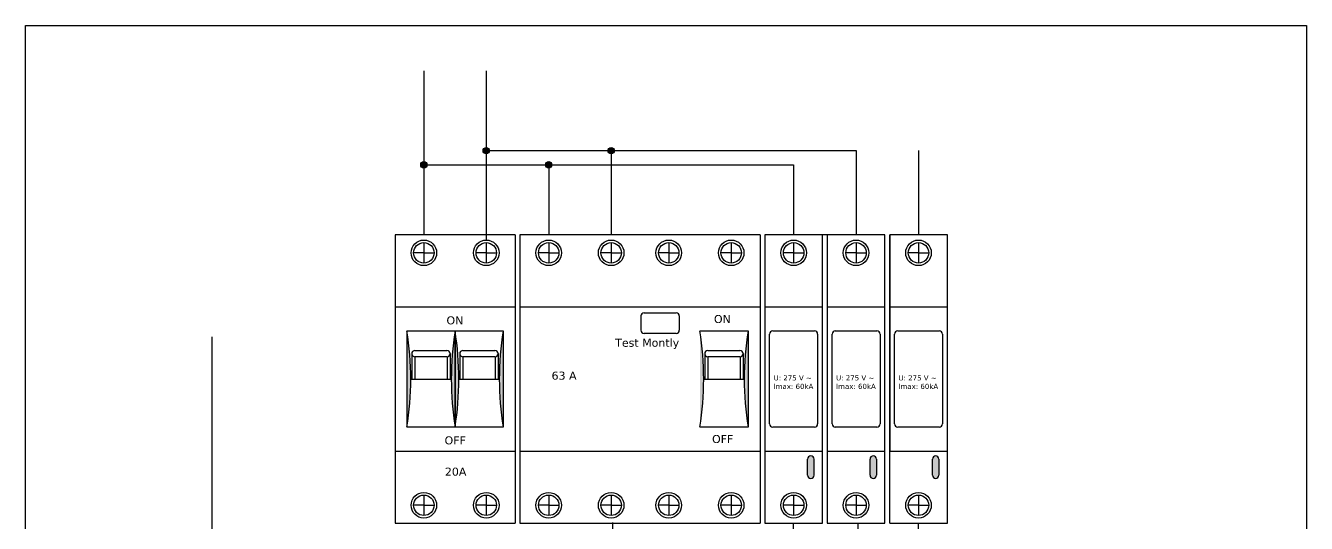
# Model space of a CAD drawing. Header units: millimetres. Extents: x -96513 to 442697, y -70111 to 173034.
# Drawn here: x 220062 to 240098, y -33981 to -26203 of the extents above; entities that cross this region are included whole.
import ezdxf

# ---------------------------------------------------------------- set-up
doc = ezdxf.new("R2010")
doc.units = ezdxf.units.MM
doc.linetypes.add('ACAD_ISO02W100', pattern=[15, 12, -3])
doc.layers.add('Dimens', color=30, linetype='Continuous')
doc.styles.get("Standard").update_dxf_attribs({"font": 'ROMANS'})

msp = doc.modelspace()

# ---------------------------------------------------------------- hatches: boundary and pattern name
at = {"true_color": 0x636466}
h = msp.add_hatch(color=251, dxfattribs=at)
h.dxf.hatch_style = 1
h.paths.add_polyline_path([(227218, -28157, 0.080977), (227221, -28173, -0.003732), (227316, -28142, 0.853398)])
h.paths.add_polyline_path([(227318, -28157, 0.079099), (227316, -28142, 0.003732), (227221, -28173, 0.850178)])
h = msp.add_hatch(color=251, dxfattribs=at)
h.dxf.hatch_style = 1
h.paths.add_polyline_path([(229172, -28157, 0.080977), (229174, -28173, -0.003732), (229269, -28142, 0.853398)])
h.paths.add_polyline_path([(229272, -28157, 0.079099), (229269, -28142, 0.003732), (229174, -28173, 0.850178)])
at = {"true_color": 0x991b1e}
h = msp.add_hatch(color=244, dxfattribs=at)
h.dxf.hatch_style = 1
h.paths.add_polyline_path([(226242, -28378, 0.080977), (226244, -28394, -0.003732), (226339, -28363, 0.853398)])
h.paths.add_polyline_path([(226342, -28378, 0.079099), (226339, -28363, 0.003732), (226244, -28394, 0.850178)])
h = msp.add_hatch(color=244, dxfattribs=at)
h.dxf.hatch_style = 1
h.paths.add_polyline_path([(228195, -28378, 0.080977), (228197, -28394, -0.003732), (228292, -28363, 0.853398)])
h.paths.add_polyline_path([(228295, -28378, 0.079099), (228292, -28363, 0.003732), (228197, -28394, 0.850178)])
for points in [[(226029, -30974), (226029, -32477, 0.078466)], [(226780, -30974, 0.078466), (226780, -32477)], [(226780, -30974), (226780, -32477, 0.078466)], [(227531, -30974, 0.078466), (227531, -32477)], [(230612, -30974), (230612, -32477, 0.078466)], [(231363, -30974, 0.078466), (231363, -32477)]]:
    msp.add_hatch(color=256).paths.add_polyline_path(points)
at = {"true_color": 0x139b48}
h = msp.add_hatch(color=114, dxfattribs=at)
h.dxf.hatch_style = 1
h.paths.add_polyline_path([(232295, -33228, 1), (232395, -33228), (232395, -32978, 1), (232295, -32978)])
h = msp.add_hatch(color=114, dxfattribs=at)
h.dxf.hatch_style = 1
h.paths.add_polyline_path([(233272, -33228, 1), (233372, -33228), (233372, -32978, 1), (233272, -32978)])
h = msp.add_hatch(color=114, dxfattribs=at)
h.dxf.hatch_style = 1
h.paths.add_polyline_path([(234248, -33228, 1), (234348, -33228), (234348, -32978, 1), (234248, -32978)])

# ---------------------------------------------------------------- linework, layer by layer
at = {"color": 3, "linetype": 'ACAD_ISO02W100'}
for p, q in [((220062, -26203), (240098, -26203)), ((220062, -48541), (220062, -26203)), ((240098, -26203), (240098, -48541))]:
    msp.add_line(p, q, dxfattribs=at)
at = {"color": 1, "lineweight": 30}
for p, q in [((226292, -26911), (226292, -29472)), ((226292, -28378), (232077, -28378)), ((228245, -28378), (228245, -29472)), ((232077, -28378), (232077, -29472))]:
    msp.add_line(p, q, dxfattribs=at)
at = {"color": 251, "lineweight": 30, "true_color": 0x636466}
for p, q in [((227268, -26911), (227268, -29553)), ((227268, -28157), (233053, -28157)), ((229222, -28157), (229222, -29472)), ((233053, -28157), (233053, -29472))]:
    msp.add_line(p, q, dxfattribs=at)
at = {"color": 85, "lineweight": 30, "true_color": 0x58ba48}
msp.add_line((234030, -28157), (234030, -29472), dxfattribs=at)
for p, q in [((227719, -29472), (225841, -29472)), ((225841, -29472), (225841, -33980)), ((226367, -29472), (226216, -29472)), ((226292, -29594), (226292, -29754)), ((227719, -29472), (226817, -29472)), ((227343, -29472), (227193, -29472)), ((227268, -29594), (227268, -29754)), ((227719, -29472), (227719, -33980)), ((227794, -29472), (227794, -33980)), ((229672, -29472), (227794, -29472)), ((227794, -29472), (227794, -33980)), ((228320, -29472), (228170, -29472)), ((228245, -29594), (228245, -29754)), ((229672, -29472), (228771, -29472)), ((229297, -29472), (229147, -29472)), ((229222, -29594), (229222, -29754)), ((231551, -29472), (229672, -29472)), ((230198, -29472), (230048, -29472)), ((230123, -29594), (230123, -29754)), ((231551, -29472), (230649, -29472)), ((231175, -29472), (231025, -29472)), ((231100, -29594), (231100, -29754)), ((231551, -29472), (231551, -33980)), ((231626, -29472), (231626, -33980)), ((232527, -29472), (231626, -29472)), ((232152, -29472), (232001, -29472)), ((232152, -29472), (232001, -29472)), ((232077, -29594), (232077, -29754)), ((233504, -29472), (232152, -29472)), ((232527, -33980), (232527, -29472)), ((232603, -29472), (232603, -33980)), ((233128, -29472), (232978, -29472)), ((233128, -29472), (232978, -29472)), ((233053, -29594), (233053, -29754)), ((233504, -33980), (233504, -29472)), ((233579, -33980), (233579, -29472)), ((233579, -29472), (233579, -32853)), ((234481, -29472), (233579, -29472)), ((234105, -29472), (233955, -29472)), ((234030, -29594), (234030, -29754)), ((234481, -33980), (234481, -29472)), ((226292, -29754), (226132, -29754)), ((226292, -29754), (226292, -29913)), ((226292, -29754), (226451, -29754)), ((227268, -29754), (227108, -29754)), ((227268, -29754), (227268, -29913)), ((227268, -29754), (227428, -29754)), ((228245, -29754), (228085, -29754)), ((228245, -29754), (228245, -29913)), ((228245, -29754), (228405, -29754)), ((229222, -29754), (229062, -29754)), ((229222, -29754), (229222, -29913)), ((229222, -29754), (229381, -29754)), ((230123, -29754), (229963, -29754)), ((230123, -29754), (230123, -29913)), ((230123, -29754), (230283, -29754)), ((231100, -29754), (230940, -29754)), ((231100, -29754), (231100, -29913)), ((231100, -29754), (231260, -29754)), ((232077, -29754), (231917, -29754)), ((232077, -29754), (232077, -29913)), ((232077, -29754), (232236, -29754)), ((233053, -29754), (232893, -29754)), ((233053, -29754), (233053, -29913)), ((233053, -29754), (233213, -29754)), ((234030, -29754), (233870, -29754)), ((234030, -29754), (234030, -29913)), ((234030, -29754), (234190, -29754)), ((225841, -30599), (227719, -30599)), ((226817, -30599), (227719, -30599)), ((227794, -30599), (229672, -30599)), ((228771, -30599), (229672, -30599)), ((229672, -30599), (231551, -30599)), ((230649, -30599), (231551, -30599)), ((231626, -30599), (232527, -30599)), ((232603, -30599), (233504, -30599)), ((233579, -30599), (234481, -30599)), ((229687, -30740), (229687, -30964)), ((229737, -30690), (230238, -30690)), ((230288, -30740), (230288, -30964)), ((226029, -30974), (226780, -30974)), ((226029, -32477), (226029, -30974)), ((226780, -30974), (226780, -32477)), ((226780, -30974), (227531, -30974)), ((226780, -32477), (226780, -30974)), ((227531, -30974), (227531, -32477)), ((230238, -31014), (229737, -31014)), ((230612, -30974), (231363, -30974)), ((231363, -30974), (231363, -32477)), ((231701, -32427), (231701, -31024)), ((231751, -30974), (232402, -30974)), ((232452, -31024), (232452, -32427)), ((232678, -32427), (232678, -31024)), ((232728, -30974), (233379, -30974)), ((233429, -31024), (233429, -32427)), ((233654, -32427), (233654, -31024)), ((233704, -30974), (234356, -30974)), ((234406, -31024), (234406, -32427)), ((226102, -31329), (226102, -31726)), ((226152, -31279), (226653, -31279)), ((226653, -31379), (226152, -31379)), ((226152, -31379), (226152, -31726)), ((226655, -31379), (226655, -31726)), ((226703, -31329), (226703, -31726)), ((226853, -31329), (226853, -31726)), ((226903, -31279), (227404, -31279)), ((227404, -31379), (226903, -31379)), ((226903, -31379), (226903, -31726)), ((227406, -31379), (227406, -31726)), ((227454, -31329), (227454, -31726)), ((230685, -31329), (230685, -31726)), ((230735, -31279), (231236, -31279)), ((231236, -31379), (230735, -31379)), ((230735, -31379), (230735, -31726)), ((231238, -31379), (231238, -31726)), ((231286, -31329), (231286, -31726)), ((226088, -31726), (226721, -31726)), ((226839, -31726), (227472, -31726)), ((230671, -31726), (231304, -31726)), ((226780, -32477), (226029, -32477)), ((227531, -32477), (226780, -32477)), ((231363, -32477), (230612, -32477)), ((232402, -32477), (231751, -32477)), ((233379, -32477), (232728, -32477)), ((234356, -32477), (233704, -32477)), ((225841, -32853), (227719, -32853)), ((226817, -32853), (227719, -32853)), ((227794, -32853), (229672, -32853)), ((229672, -32853), (231551, -32853)), ((230649, -32853), (231551, -32853)), ((231626, -32853), (232527, -32853)), ((232603, -32853), (233504, -32853)), ((233579, -32853), (234481, -32853)), ((232295, -33228), (232295, -32978)), ((232395, -32978), (232395, -33228)), ((233272, -33228), (233272, -32978)), ((233372, -32978), (233372, -33228)), ((234248, -33228), (234248, -32978)), ((234348, -32978), (234348, -33228)), ((226292, -33538), (226292, -33698)), ((227268, -33538), (227268, -33698)), ((228245, -33538), (228245, -33698)), ((229222, -33538), (229222, -33698)), ((230123, -33538), (230123, -33698)), ((231100, -33538), (231100, -33698)), ((232077, -33538), (232077, -33698)), ((233053, -33538), (233053, -33698)), ((234030, -33538), (234030, -33698)), ((226292, -33698), (226132, -33698)), ((226292, -33698), (226292, -33858)), ((226292, -33698), (226451, -33698)), ((227268, -33698), (227108, -33698)), ((227268, -33698), (227268, -33858)), ((227268, -33698), (227428, -33698)), ((228245, -33698), (228085, -33698)), ((228245, -33698), (228245, -33858)), ((228245, -33698), (228405, -33698)), ((229222, -33698), (229062, -33698)), ((229222, -33698), (229222, -33858)), ((229222, -33698), (229381, -33698)), ((230123, -33698), (229963, -33698)), ((230123, -33698), (230123, -33858)), ((230123, -33698), (230283, -33698)), ((231100, -33698), (230940, -33698)), ((231100, -33698), (231100, -33858)), ((231100, -33698), (231260, -33698)), ((232077, -33698), (231917, -33698)), ((232077, -33698), (232077, -33858)), ((232077, -33698), (232236, -33698)), ((233053, -33698), (232893, -33698)), ((233053, -33698), (233053, -33858)), ((233053, -33698), (233213, -33698)), ((234030, -33698), (233870, -33698)), ((234030, -33698), (234030, -33858)), ((234030, -33698), (234190, -33698)), ((225841, -33980), (227719, -33980)), ((227794, -33980), (229672, -33980)), ((229672, -33980), (231551, -33980)), ((231626, -33980), (232527, -33980)), ((232603, -33980), (233504, -33980)), ((233504, -33980), (233504, -33980)), ((233579, -33980), (234481, -33980))]:
    msp.add_line(p, q)
at = {"color": 4, "lineweight": 30}
msp.add_line((222973, -31067), (222973, -35288), dxfattribs=at)
at = {"color": 242, "true_color": 0xcd2027}
for p, q in [((229247, -34831), (229247, -33965)), ((232076, -34812), (232076, -33980))]:
    msp.add_line(p, q, dxfattribs=at)
at = {"color": 251, "true_color": 0x636466}
msp.add_line((233087, -35033), (233087, -33980), dxfattribs=at)
at = {"color": 85, "true_color": 0x58ba48}
msp.add_line((234032, -35251), (234032, -33980), dxfattribs=at)
for centre, radius in [((226292, -29754), 200), ((226292, -29754), 160), ((227268, -29754), 200), ((227268, -29754), 160), ((228245, -29754), 200), ((228245, -29754), 160), ((229222, -29754), 200), ((229222, -29754), 160), ((230123, -29754), 200), ((230123, -29754), 160), ((231100, -29754), 200), ((231100, -29754), 160), ((232077, -29754), 200), ((232077, -29754), 160), ((233053, -29754), 200), ((233053, -29754), 160), ((234030, -29754), 200), ((234030, -29754), 160), ((226292, -33698), 200), ((226292, -33698), 160), ((227268, -33698), 200), ((227268, -33698), 160), ((228245, -33698), 200), ((228245, -33698), 160), ((229222, -33698), 200), ((229222, -33698), 160), ((230123, -33698), 200), ((230123, -33698), 160), ((231100, -33698), 200), ((231100, -33698), 160), ((232077, -33698), 200), ((232077, -33698), 160), ((233053, -33698), 200), ((233053, -33698), 160), ((234030, -33698), 200), ((234030, -33698), 160)]:
    msp.add_circle(centre, radius)
for centre, radius, start, end in [((229737, -30740), 50.1, 90, 180), ((230238, -30740), 50.1, 0, 90), ((221270, -31726), 4817, 351.0269, 8.9731), ((231538, -31726), 4817, 171.0269, 188.9731), ((222022, -31726), 4817, 351.0269, 8.9731), ((232289, -31726), 4817, 171.0269, 188.9731), ((229737, -30964), 50.1, 180, 270), ((230238, -30964), 50.1, 270, 0), ((225853, -31726), 4817, 351.0269, 8.9731), ((236121, -31726), 4817, 171.0269, 188.9731), ((231751, -31024), 50, 90, 180), ((232402, -31024), 50, 0, 90), ((232728, -31024), 50, 90, 180), ((233379, -31024), 50, 0, 90), ((233704, -31024), 50, 90, 180), ((234356, -31024), 50, 0, 90), ((226152, -31329), 50.1, 90, 270), ((226653, -31329), 50.1, 270, 90), ((226903, -31329), 50.1, 90, 270), ((227404, -31329), 50.1, 270, 90), ((230735, -31329), 50.1, 90, 270), ((231236, -31329), 50.1, 270, 90), ((231751, -32427), 50, 180, 270), ((232402, -32427), 50, 270, 0), ((232728, -32427), 50, 180, 270), ((233379, -32427), 50, 270, 0), ((233704, -32427), 50, 180, 270), ((234356, -32427), 50, 270, 0), ((232345, -32978), 50.1, 0, 180), ((233322, -32978), 50.1, 0, 180), ((234298, -32978), 50.1, 0, 180), ((232345, -33228), 50.1, 180, 0), ((233322, -33228), 50.1, 180, 0), ((234298, -33228), 50.1, 180, 0)]:
    msp.add_arc(centre, radius, start, end)
at = {"layer": 'Dimens', "color": 251, "true_color": 0x636466}
for centre in [(227268, -28157), (229222, -28157)]:
    msp.add_circle(centre, 50, dxfattribs=at)
at = {"layer": 'Dimens', "color": 244, "true_color": 0x991b1e}
for centre in [(226292, -28378), (228245, -28378)]:
    msp.add_circle(centre, 50, dxfattribs=at)

# ---------------------------------------------------------------- texts
at = {"color": 3, "char_height": 125.22, "attachment_point": 1}
for s, insert, width in [('{\\fVerdana|b0|i0|c0|p34;ON}', (226646, -30746), 344.4), ('{\\fVerdana|b0|i0|c0|p34;ON}', (230830, -30725), 344.4), ('{\\fVerdana|b0|i0|c0|p34;\\C2;\\c2092017;Test Montly}', (229285, -31096), 1225.21)]:
    msp.add_mtext(s, dxfattribs=dict(at, insert=insert, width=width))
at = {"char_height": 125.22, "attachment_point": 1}
for s, insert, width in [('{\\fVerdana|b0|i0|c0|p34;63 A}', (228290, -31610), 571.84), ('{\\fVerdana|b0|i0|c0|p34;20A}', (226621, -33110), 344.4)]:
    msp.add_mtext(s, dxfattribs=dict(at, insert=insert, width=width))
at = {"color": 40, "true_color": 0xf8d731, "char_height": 80, "width": 687.21, "attachment_point": 1}
for insert in [(231763, -31667), (232740, -31667), (233716, -31667)]:
    msp.add_mtext('{\\fVerdana|b0|i0|c0|p34;U: 275 V ~\\PImax: 60kA}', dxfattribs=dict(at, insert=insert))
at = {"color": 1, "char_height": 125.22, "width": 344.4, "attachment_point": 1}
for insert in [(226616, -32621), (230800, -32600)]:
    msp.add_mtext('{\\fVerdana|b0|i0|c0|p34;OFF}', dxfattribs=dict(at, insert=insert))

doc.saveas('drawing.dxf')
